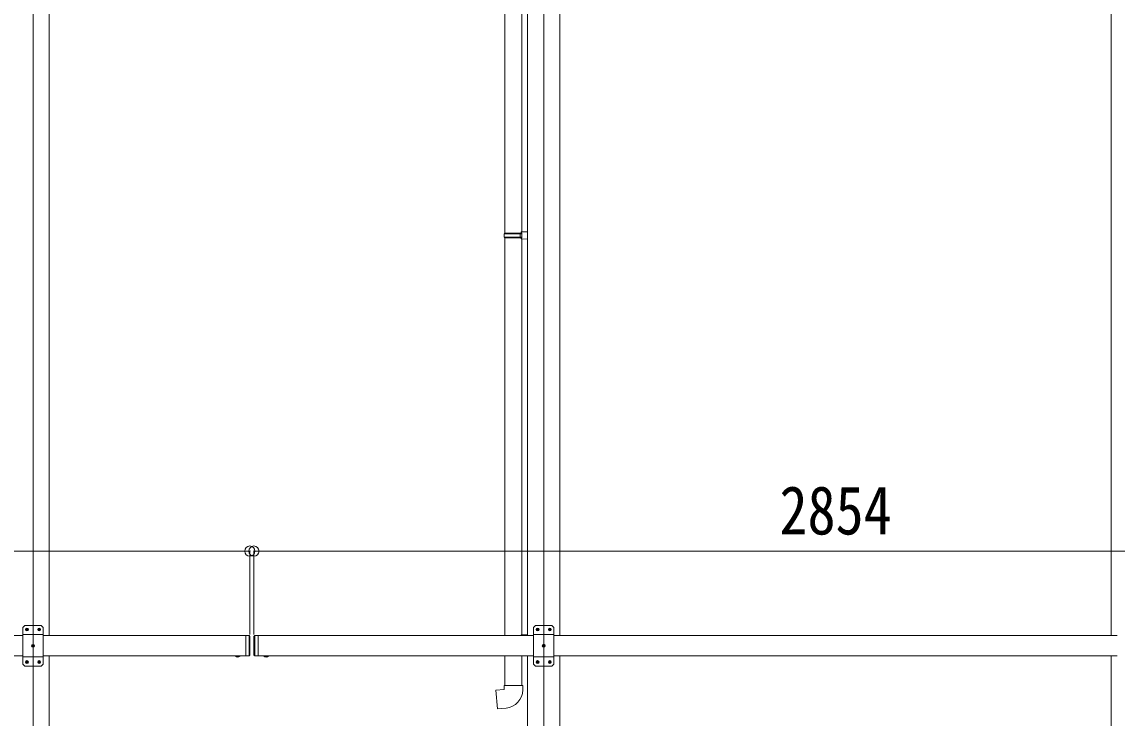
# Model space of a CAD drawing. Units: millimetres at full size; details may follow other scales. Extents: x -6988 to 7066, y -4877 to 4823.
# Drawn here: x 1289 to 3976, y -2153 to -445 of the extents above; entities that cross this region are included whole.
import ezdxf
from ezdxf.enums import TextEntityAlignment as Align

# ---------------------------------------------------------------- set-up
doc = ezdxf.new("R2010")
doc.units = ezdxf.units.MM
doc.header["$LTSCALE"] = 25
doc.header["$PDMODE"] = 32
doc.header["$PDSIZE"] = 25
for name, color, linetype, lineweight in [('0-1_本体', 4, 'Continuous', 9), ('0-2_部品', 7, 'Continuous', 9), ('0-4_TABLE1', 3, 'Continuous', 9), ('0-5_DIM1', 3, 'Continuous', 9), ('0-8_PARTS2', 2, 'Continuous', 9), ('0-A_寸法', 6, 'Continuous', 9)]:
    doc.layers.add(name, color=color, linetype=linetype, lineweight=lineweight)
doc.styles.add('ＭＳ ゴシック', font='')
doc.styles.get('ＭＳ ゴシック').set_extended_font_data('MS Gothic')

msp = doc.modelspace()

# ---------------------------------------------------------------- linework, layer by layer
at = {"layer": '0-1_本体'}
for p, q in [((1355.66, 437.14), (1355.66, -1950.32)), ((2529.66, 437.15), (2529.66, -1950.31)), ((2608.66, 437.15), (2608.66, -1950.31)), ((3961.56, 437.15), (3961.56, -1950.31)), ((1355.66, -2000.32), (1355.66, -2725.32)), ((2529.66, -2000.31), (2529.66, -2725.31)), ((2608.66, -2000.31), (2608.66, -2725.31)), ((3961.56, -2000.31), (3961.56, -2725.31))]:
    msp.add_line(p, q, dxfattribs=at)
at = {"layer": '0-2_部品'}
for p, q in [((2473.66, 124.64), (2473.66, -962.55)), ((2515.66, 122.08), (2515.66, -959.99)), ((2471.66, -964.55), (2472.66, -962.55)), ((2471.66, -964.55), (2515.66, -964.55)), ((2471.66, -964.55), (2471.66, -972.55)), ((2472.66, -962.55), (2515.66, -962.55)), ((2511.18, -964.55), (2510.75, -962.55)), ((2513.66, -960.05), (2529.66, -959.58)), ((2513.66, -962.05), (2513.66, -960.05)), ((2513.66, -962.05), (2515.66, -962.05)), ((2529.66, -959.58), (2529.66, -977.52)), ((2471.66, -972.55), (2515.66, -972.55)), ((2471.66, -972.55), (2472.66, -974.55)), ((2472.66, -974.55), (2515.66, -974.55)), ((2473.66, -974.55), (2473.66, -1950.31)), ((2513.66, -977.05), (2513.66, -975.05)), ((2513.66, -977.05), (2529.66, -977.52)), ((2515.66, -977.11), (2515.63, -1948.15)), ((2513.66, -1948.21), (2529.66, -1947.74)), ((2513.66, -1950.21), (2513.66, -1948.21)), ((2513.66, -1950.21), (2515.66, -1950.21)), ((2515.66, -1950.31), (2515.66, -1950.21)), ((2473.66, -2000.31), (2473.66, -2072.71)), ((2515.66, -2000.31), (2515.66, -2072.71)), ((2471.66, -2072.71), (2517.66, -2072.71)), ((2471.66, -2082.71), (2471.66, -2072.71)), ((2517.66, -2072.71), (2517.66, -2083.63))]:
    msp.add_line(p, q, dxfattribs=at)
for points in [[(2511.18, -964.55), (2511.18, -972.55), (2510.75, -974.55)], [(2513.66, -975.05), (2515.66, -975.05), (2515.66, -962.05)], [(2476.58, -2128.46), (2455.75, -2130.28), (2451.74, -2084.45), (2471.66, -2082.71)]]:
    msp.add_lwpolyline(points, dxfattribs=at)
msp.add_arc((2472.66, -2083.63), 45, 275, 0, dxfattribs=at)
at = {"layer": '0-4_TABLE1'}
for p, q in [((1291.06, -1950.32), (267.06, -1950.32)), ((1838.06, -1950.32), (1341.06, -1950.32)), ((1868.06, -1950.31), (2544.16, -1950.31)), ((2594.16, -1950.31), (3976.06, -1950.31)), ((1291.06, -2000.32), (267.06, -2000.32)), ((1838.06, -2000.32), (1341.06, -2000.32)), ((1868.06, -2000.31), (2544.16, -2000.31)), ((2594.16, -2000.31), (3976.06, -2000.31))]:
    msp.add_line(p, q, dxfattribs=at)
at = {"layer": '0-5_DIM1'}
for p, q in [((1296.06, -1925.32), (1291.06, -1930.32)), ((1291.06, -2020.32), (1291.06, -1930.32)), ((1296.06, -1925.32), (1336.06, -1925.32)), ((1302.32, -1934.9), (1303.16, -1934.9)), ((1332.32, -1934.9), (1333.16, -1934.9)), ((1336.06, -1925.32), (1341.06, -1930.32)), ((1341.06, -1930.32), (1341.06, -2020.32)), ((2549.16, -1925.31), (2544.16, -1930.31)), ((2544.16, -1930.31), (2544.16, -2020.31)), ((2589.16, -1925.31), (2549.16, -1925.31)), ((2552.9, -1934.89), (2552.06, -1934.89)), ((2582.9, -1934.89), (2582.06, -1934.89)), ((2589.16, -1925.31), (2594.16, -1930.31)), ((2594.16, -2020.31), (2594.16, -1930.31)), ((1291.06, -1948.02), (1341.06, -1948.02)), ((1299.8, -1935.74), (1298.96, -1935.74)), ((1329.8, -1935.74), (1328.96, -1935.74)), ((1838.06, -1950.32), (1838.06, -2000.32)), ((1846.06, -1950.32), (1846.06, -2000.32)), ((1848.06, -1952.32), (1848.06, -1998.32)), ((1858.06, -1952.31), (1858.06, -1998.31)), ((1860.06, -1950.31), (1860.06, -2000.31)), ((1868.06, -1950.31), (1868.06, -2000.31)), ((2594.16, -1948.01), (2544.16, -1948.01)), ((2555.42, -1935.73), (2556.26, -1935.73)), ((2585.42, -1935.73), (2586.26, -1935.73)), ((2688.96, -1950.31), (2688.96, -1950.21)), ((1314.8, -1975.74), (1313.96, -1975.74)), ((1317.32, -1974.9), (1318.16, -1974.9)), ((2567.9, -1974.89), (2567.06, -1974.89)), ((2570.42, -1975.73), (2571.26, -1975.73)), ((1291.06, -2002.62), (1341.06, -2002.62)), ((1302.32, -2014.9), (1303.16, -2014.9)), ((1332.32, -2014.9), (1333.16, -2014.9)), ((1812.16, -2000.32), (1823.96, -2000.32)), ((1812.16, -2000.32), (1812.16, -2000.83)), ((1812.16, -2000.32), (1823.96, -2000.32)), ((1812.16, -2000.32), (1812.16, -2000.83)), ((1812.16, -2000.83), (1823.96, -2000.83)), ((1812.16, -2000.83), (1823.96, -2000.83)), ((1815.56, -2000.32), (1820.56, -2000.32)), ((1815.56, -2000.32), (1820.56, -2000.32)), ((1823.96, -2000.32), (1823.96, -2000.83)), ((1823.96, -2000.32), (1823.96, -2000.83)), ((1846.06, -2000.32), (1836.06, -2000.32)), ((1848.06, -1998.32), (1846.06, -2000.32)), ((1858.06, -1998.31), (1860.06, -2000.31)), ((1860.06, -2000.31), (1870.06, -2000.31)), ((1893.96, -2000.31), (1882.16, -2000.31)), ((1882.16, -2000.31), (1882.16, -2000.82)), ((1893.96, -2000.31), (1882.16, -2000.31)), ((1882.16, -2000.31), (1882.16, -2000.82)), ((1893.96, -2000.82), (1882.16, -2000.82)), ((1893.96, -2000.82), (1882.16, -2000.82)), ((1890.56, -2000.31), (1885.56, -2000.31)), ((1890.56, -2000.31), (1885.56, -2000.31)), ((1893.96, -2000.31), (1893.96, -2000.82)), ((1893.96, -2000.31), (1893.96, -2000.82)), ((2594.16, -2002.61), (2544.16, -2002.61)), ((2552.9, -2014.89), (2552.06, -2014.89)), ((2582.9, -2014.89), (2582.06, -2014.89)), ((1296.06, -2025.32), (1291.06, -2020.32)), ((1336.06, -2025.32), (1296.06, -2025.32)), ((1299.8, -2015.74), (1298.96, -2015.74)), ((1329.8, -2015.74), (1328.96, -2015.74)), ((1336.06, -2025.32), (1341.06, -2020.32)), ((2549.16, -2025.31), (2544.16, -2020.31)), ((2549.16, -2025.31), (2589.16, -2025.31)), ((2555.42, -2015.73), (2556.26, -2015.73)), ((2585.42, -2015.73), (2586.26, -2015.73)), ((2589.16, -2025.31), (2594.16, -2020.31))]:
    msp.add_line(p, q, dxfattribs=at)
for points in [[(1298.96, -1935.74), (1298.96, -1934.9), (1299.8, -1934.9)], [(1300.64, -1934.06), (1300.64, -1933.22), (1301.48, -1933.22), (1301.48, -1934.06)], [(1303.16, -1934.9), (1303.16, -1935.74), (1302.32, -1935.74)], [(1328.96, -1935.74), (1328.96, -1934.9), (1329.8, -1934.9)], [(1330.64, -1934.06), (1330.64, -1933.22), (1331.48, -1933.22), (1331.48, -1934.06)], [(1333.16, -1934.9), (1333.16, -1935.74), (1332.32, -1935.74)], [(2552.06, -1934.89), (2552.06, -1935.73), (2552.9, -1935.73)], [(2554.58, -1934.05), (2554.58, -1933.21), (2553.74, -1933.21), (2553.74, -1934.05)], [(2556.26, -1935.73), (2556.26, -1934.89), (2555.42, -1934.89)], [(2582.06, -1934.89), (2582.06, -1935.73), (2582.9, -1935.73)], [(2584.58, -1934.05), (2584.58, -1933.21), (2583.74, -1933.21), (2583.74, -1934.05)], [(2586.26, -1935.73), (2586.26, -1934.89), (2585.42, -1934.89)], [(1301.48, -1936.58), (1301.48, -1937.42), (1300.64, -1937.42), (1300.64, -1936.58)], [(1331.48, -1936.58), (1331.48, -1937.42), (1330.64, -1937.42), (1330.64, -1936.58)], [(1848.06, -1952.32), (1846.06, -1950.32), (1836.06, -1950.32)], [(1858.06, -1952.31), (1860.06, -1950.31), (1870.06, -1950.31)], [(2553.74, -1936.57), (2553.74, -1937.41), (2554.58, -1937.41), (2554.58, -1936.57)], [(2583.74, -1936.57), (2583.74, -1937.41), (2584.58, -1937.41), (2584.58, -1936.57)], [(1313.96, -1975.74), (1313.96, -1974.9), (1314.8, -1974.9)], [(1315.64, -1974.06), (1315.64, -1973.22), (1316.48, -1973.22), (1316.48, -1974.06)], [(1316.48, -1976.58), (1316.48, -1977.42), (1315.64, -1977.42), (1315.64, -1976.58)], [(1318.16, -1974.9), (1318.16, -1975.74), (1317.32, -1975.74)], [(2567.06, -1974.89), (2567.06, -1975.73), (2567.9, -1975.73)], [(2569.58, -1974.05), (2569.58, -1973.21), (2568.74, -1973.21), (2568.74, -1974.05)], [(2568.74, -1976.57), (2568.74, -1977.41), (2569.58, -1977.41), (2569.58, -1976.57)], [(2571.26, -1975.73), (2571.26, -1974.89), (2570.42, -1974.89)], [(1298.96, -2015.74), (1298.96, -2014.9), (1299.8, -2014.9)], [(1300.64, -2014.06), (1300.64, -2013.22), (1301.48, -2013.22), (1301.48, -2014.06)], [(1303.16, -2014.9), (1303.16, -2015.74), (1302.32, -2015.74)], [(1328.96, -2015.74), (1328.96, -2014.9), (1329.8, -2014.9)], [(1330.64, -2014.06), (1330.64, -2013.22), (1331.48, -2013.22), (1331.48, -2014.06)], [(1333.16, -2014.9), (1333.16, -2015.74), (1332.32, -2015.74)], [(1815.61, -2003.03), (1816.91, -2000.37), (1818.06, -1999.75)], [(1815.61, -2003.03), (1816.91, -2000.37), (1818.06, -1999.75)], [(1820.51, -2003.03), (1819.21, -2000.37), (1818.06, -1999.75)], [(1820.51, -2003.03), (1819.21, -2000.37), (1818.06, -1999.75)], [(1885.61, -2003.02), (1886.91, -2000.36), (1888.06, -1999.75)], [(1885.61, -2003.02), (1886.91, -2000.36), (1888.06, -1999.75)], [(1890.51, -2003.02), (1889.21, -2000.36), (1888.06, -1999.75)], [(1890.51, -2003.02), (1889.21, -2000.36), (1888.06, -1999.75)], [(2552.06, -2014.89), (2552.06, -2015.73), (2552.9, -2015.73)], [(2554.58, -2014.05), (2554.58, -2013.21), (2553.74, -2013.21), (2553.74, -2014.05)], [(2556.26, -2015.73), (2556.26, -2014.89), (2555.42, -2014.89)], [(2582.06, -2014.89), (2582.06, -2015.73), (2582.9, -2015.73)], [(2584.58, -2014.05), (2584.58, -2013.21), (2583.74, -2013.21), (2583.74, -2014.05)], [(2586.26, -2015.73), (2586.26, -2014.89), (2585.42, -2014.89)], [(1301.48, -2016.58), (1301.48, -2017.42), (1300.64, -2017.42), (1300.64, -2016.58)], [(1331.48, -2016.58), (1331.48, -2017.42), (1330.64, -2017.42), (1330.64, -2016.58)], [(2553.74, -2016.57), (2553.74, -2017.41), (2554.58, -2017.41), (2554.58, -2016.57)], [(2583.74, -2016.57), (2583.74, -2017.41), (2584.58, -2017.41), (2584.58, -2016.57)]]:
    msp.add_lwpolyline(points, dxfattribs=at)
for centre in [(1301.06, -1935.32), (1331.06, -1935.32), (2554.16, -1935.31), (2584.16, -1935.31), (1316.06, -1975.32), (2569.16, -1975.31), (1301.06, -2015.32), (1331.06, -2015.32), (2554.16, -2015.31), (2584.16, -2015.31)]:
    msp.add_circle(centre, 3.5, dxfattribs=at)
for centre, radius, start, end in [((1299.8, -1934.06), 0.84, 270, 0), ((1302.32, -1934.06), 0.84, 180, 270), ((1329.8, -1934.06), 0.84, 270, 0), ((1332.32, -1934.06), 0.84, 180, 270), ((2552.9, -1934.05), 0.84, 270, 0), ((2555.42, -1934.05), 0.84, 180, 270), ((2582.9, -1934.05), 0.84, 270, 0), ((2585.42, -1934.05), 0.84, 180, 270), ((1299.8, -1936.58), 0.84, 0, 90), ((1302.32, -1936.58), 0.84, 90, 180), ((1329.8, -1936.58), 0.84, 0, 90), ((1332.32, -1936.58), 0.84, 90, 180), ((2552.9, -1936.57), 0.84, 0, 90), ((2555.42, -1936.57), 0.84, 90, 180), ((2582.9, -1936.57), 0.84, 0, 90), ((2585.42, -1936.57), 0.84, 90, 180), ((1314.8, -1974.06), 0.84, 270, 0), ((1314.8, -1976.58), 0.84, 0, 90), ((1317.32, -1974.06), 0.84, 180, 270), ((1317.32, -1976.58), 0.84, 90, 180), ((2567.9, -1974.05), 0.84, 270, 0), ((2567.9, -1976.57), 0.84, 0, 90), ((2570.42, -1974.05), 0.84, 180, 270), ((2570.42, -1976.57), 0.84, 90, 180), ((1299.8, -2014.06), 0.84, 270, 0), ((1302.32, -2014.06), 0.84, 180, 270), ((1329.8, -2014.06), 0.84, 270, 0), ((1332.32, -2014.06), 0.84, 180, 270), ((1818.06, -1995.4), 8.02, 222.61678, 317.38322), ((1818.06, -1995.4), 8.02, 222.61678, 317.38322), ((1888.06, -1995.39), 8.02, 222.61678, 317.38322), ((1888.06, -1995.39), 8.02, 222.61678, 317.38322), ((2552.9, -2014.05), 0.84, 270, 0), ((2555.42, -2014.05), 0.84, 180, 270), ((2582.9, -2014.05), 0.84, 270, 0), ((2585.42, -2014.05), 0.84, 180, 270), ((1299.8, -2016.58), 0.84, 0, 90), ((1302.32, -2016.58), 0.84, 90, 180), ((1329.8, -2016.58), 0.84, 0, 90), ((1332.32, -2016.58), 0.84, 90, 180), ((2552.9, -2016.57), 0.84, 0, 90), ((2555.42, -2016.57), 0.84, 90, 180), ((2582.9, -2016.57), 0.84, 0, 90), ((2585.42, -2016.57), 0.84, 90, 180)]:
    msp.add_arc(centre, radius, start, end, dxfattribs=at)
at = {"layer": '0-8_PARTS2'}
for p, q in [((1316.16, 866.85), (1316.16, -2796.61)), ((2569.06, 866.86), (2569.06, -2796.6))]:
    msp.add_line(p, q, dxfattribs=at)
at = {"layer": '0-A_寸法'}
for p, q in [((1848.06, -1743.01), (-289.94, -1743.01)), ((1848.06, -1743.01), (1848.06, -1947.63)), ((1858.06, -1743), (1858.06, -1947.62)), ((1858.06, -1743), (4712.06, -1743))]:
    msp.add_line(p, q, dxfattribs=at)
for p in [(1848.06, -1743.01), (1858.06, -1743)]:
    msp.add_point(p, dxfattribs=at)

# ---------------------------------------------------------------- texts
at = {"layer": '0-A_寸法', "color": 7, "style": 'ＭＳ ゴシック', "width": 0.85}
msp.add_text('2854', height=119.1, dxfattribs=at).set_placement((3147.56, -1738), align=Align.BOTTOM_LEFT)

doc.saveas('drawing.dxf')
